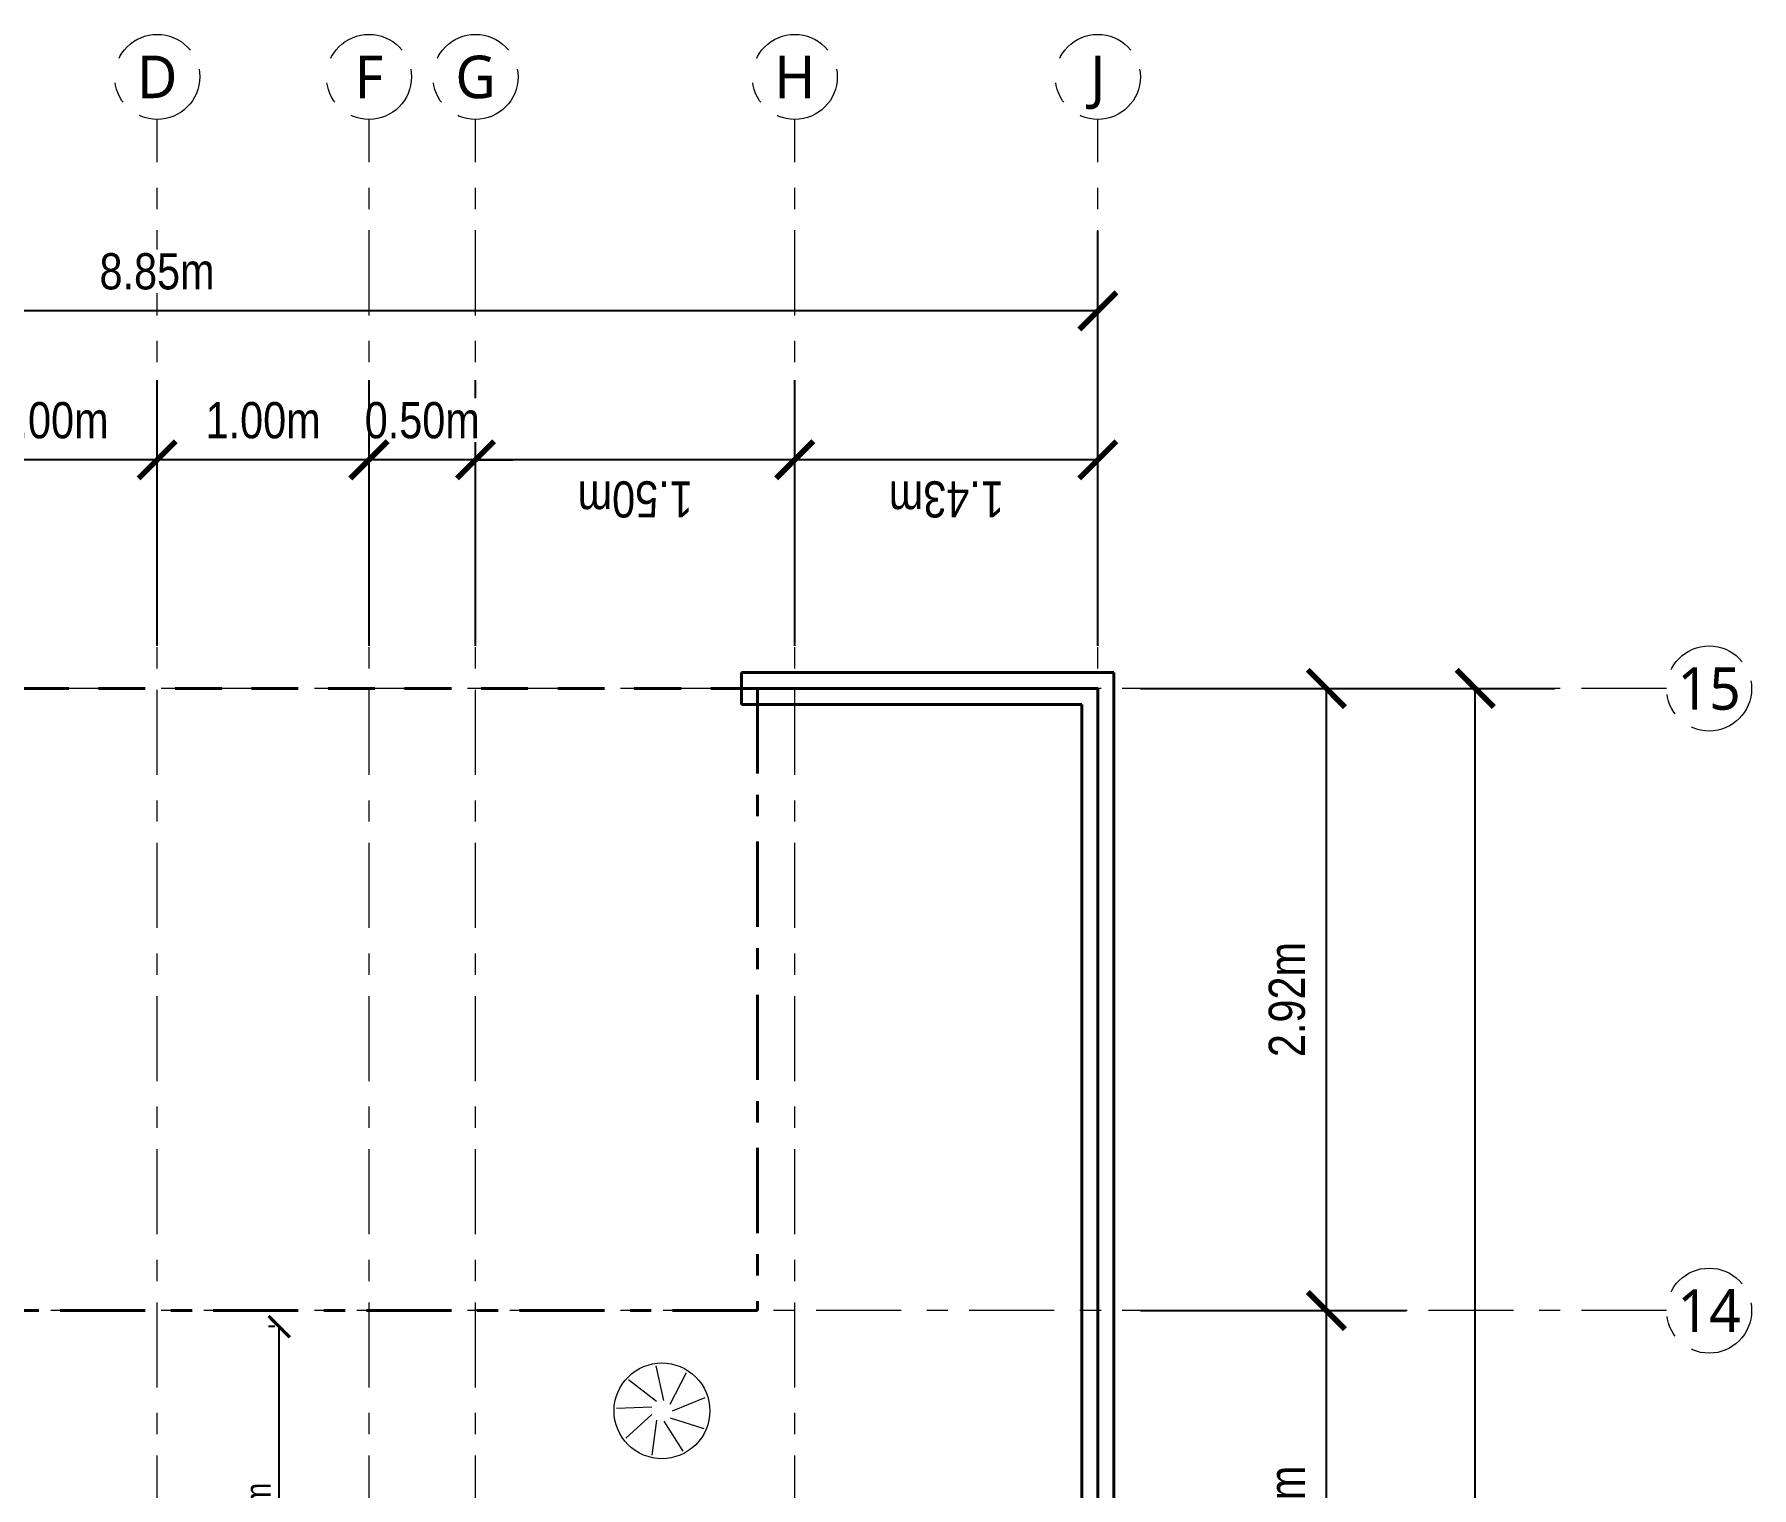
# Model space of a CAD drawing. Header units: metres. Extents: x 28.9 to 124.2, y -14.9 to 27.3.
# Drawn here: x 65.78 to 73.86, y 20.49 to 27.32 of the extents above; entities that cross this region are included whole.
import ezdxf
from ezdxf.enums import TextEntityAlignment as Align

# ---------------------------------------------------------------- set-up
doc = ezdxf.new("R2010")
doc.units = ezdxf.units.M
doc.linetypes.add('EJE', pattern=[0.6, 0.4, -0.08, 0, -0.12])
doc.linetypes.add('VACIO', pattern=[0.36, 0.22, -0.14])
for name, color, linetype, lineweight in [('001_Muros', 7, 'Continuous', 40), ('002_EjesVerticales', 8, 'EJE', 9), ('006_Mobiliario', 6, 'Continuous', 18), ('008_Cotas', 8, 'Continuous', 13)]:
    doc.layers.add(name, color=color, linetype=linetype, lineweight=lineweight)
doc.styles.add('OpenSans', font='OpenSans-Regular.ttf')
doc.styles.add('OpenSansCondensed-Light', font='OpenSansCondensed-Light.ttf')
doc.dimstyles.new('EZDXF', dxfattribs={"dimtxt": 0.25, "dimasz": 0.175, "dimexe": 0.375, "dimexo": 0.125, "dimgap": 0.1, "dimtad": 1, "dimzin": 4, "dimtxsty": 'OpenSansCondensed-Light', "dimblk": 'ARCHTICK', "dimcen": 2.5, "dimazin": 1, "dimtfac": 0.5, "dimtmove": 2, "dimatfit": 3})

# ---------------------------------------------------------------- blocks, each defined once
blk = doc.blocks.new('EJE')
at = {"color": 0}
blk.add_circle((0, 0), 0.2, dxfattribs=at)
at = {"color": 0, "style": 'OpenSans'}
blk.add_attdef('EJE', text='', height=0.2, dxfattribs=at).set_placement((0, 0), align=Align.MIDDLE_CENTER)
blk = doc.blocks.new('_ARCHTICK')
at = {"color": 0, "linetype": 'ByBlock', "const_width": 0.15}
blk.add_lwpolyline([(-0.5, -0.5), (0.5, 0.5)], dxfattribs=at)
blk = doc.blocks.new('*D48')
at = {"color": 0, "transparency": 16777216}
for p, q in [((67.8584, 24.446), (67.8584, 25.696)), ((69.36, 24.446), (69.36, 25.696)), ((69.36, 25.321), (67.8584, 25.321))]:
    blk.add_line(p, q, dxfattribs=at)
at = {"layer": 'Defpoints', "transparency": 16777216}
for p in [(69.36, 25.321), (67.8584, 24.321), (69.36, 24.321)]:
    blk.add_point(p, dxfattribs=at)
at = {"layer": '008_Cotas', "color": 0, "transparency": 16777216, "xscale": 0.175, "yscale": 0.175, "rotation": 180}
blk.add_blockref('_ARCHTICK', (67.8584, 25.321), dxfattribs=at)
at = {"layer": '008_Cotas', "color": 0, "transparency": 16777216, "xscale": 0.175, "yscale": 0.175}
blk.add_blockref('_ARCHTICK', (69.36, 25.321), dxfattribs=at)
at = {"layer": '008_Cotas', "color": 0, "transparency": 16777216, "insert": (68.6092, 25.136), "char_height": 0.17, "attachment_point": 5, "rotation": 180, "style": 'OpenSansCondensed-Light', "bg_fill": 3, "box_fill_scale": 1.1, "bg_fill_color": 0, "bg_fill_transparency": 0}
blk.add_mtext('1.50m', dxfattribs=at)
blk = doc.blocks.new('*D18')
at = {"layer": '008_Cotas', "color": 0, "lineweight": -2, "transparency": 16777216}
for p, q in [((67.3574, 24.446), (67.3574, 25.696)), ((67.8584, 24.446), (67.8584, 25.696)), ((67.3574, 25.321), (67.1824, 25.321)), ((67.8584, 25.321), (67.3574, 25.321)), ((67.8584, 25.321), (68.0334, 25.321))]:
    blk.add_line(p, q, dxfattribs=at)
at = {"layer": 'Defpoints', "color": 0, "transparency": 16777216}
for p in [(67.3574, 25.321), (67.3574, 24.321), (67.8584, 24.321)]:
    blk.add_point(p, dxfattribs=at)
at = {"layer": '008_Cotas', "color": 0, "lineweight": -2, "transparency": 16777216, "xscale": 0.175, "yscale": 0.175, "zscale": 0.175}
blk.add_blockref('_ARCHTICK', (67.3574, 25.321), dxfattribs=at)
at = {"layer": '008_Cotas', "color": 0, "lineweight": -2, "transparency": 16777216, "xscale": 0.175, "yscale": 0.175, "zscale": 0.175, "rotation": 180}
blk.add_blockref('_ARCHTICK', (67.8584, 25.321), dxfattribs=at)
at = {"layer": '008_Cotas', "color": 0, "transparency": 16777216, "insert": (67.6079, 25.506), "char_height": 0.17, "attachment_point": 5, "style": 'OpenSansCondensed-Light', "bg_fill": 3, "box_fill_scale": 1.1, "bg_fill_color": 9, "bg_fill_true_color": 13158600, "bg_fill_transparency": 0}
blk.add_mtext('0.50m', dxfattribs=at)
blk = doc.blocks.new('*D19')
at = {"layer": '008_Cotas', "color": 0, "lineweight": -2, "transparency": 16777216}
for p, q in [((66.3614, 24.446), (66.3614, 25.696)), ((67.3574, 24.446), (67.3574, 25.696)), ((67.3574, 25.321), (66.3614, 25.321))]:
    blk.add_line(p, q, dxfattribs=at)
at = {"layer": 'Defpoints', "color": 0, "transparency": 16777216}
for p in [(66.3614, 25.321), (66.3614, 24.321), (67.3574, 24.321)]:
    blk.add_point(p, dxfattribs=at)
at = {"layer": '008_Cotas', "color": 0, "lineweight": -2, "transparency": 16777216, "xscale": 0.175, "yscale": 0.175, "zscale": 0.175, "rotation": 180}
blk.add_blockref('_ARCHTICK', (66.3614, 25.321), dxfattribs=at)
at = {"layer": '008_Cotas', "color": 0, "lineweight": -2, "transparency": 16777216, "xscale": 0.175, "yscale": 0.175, "zscale": 0.175}
blk.add_blockref('_ARCHTICK', (67.3574, 25.321), dxfattribs=at)
at = {"layer": '008_Cotas', "color": 0, "transparency": 16777216, "insert": (66.8594, 25.506), "char_height": 0.17, "attachment_point": 5, "style": 'OpenSansCondensed-Light', "bg_fill": 3, "box_fill_scale": 1.1, "bg_fill_color": 9, "bg_fill_true_color": 13158600, "bg_fill_transparency": 0}
blk.add_mtext('1.00m', dxfattribs=at)
blk = doc.blocks.new('*D20')
at = {"layer": '008_Cotas', "color": 0, "lineweight": -2, "transparency": 16777216}
for p, q in [((65.3624, 24.446), (65.3624, 25.696)), ((66.3614, 24.446), (66.3614, 25.696)), ((66.3614, 25.321), (65.3624, 25.321))]:
    blk.add_line(p, q, dxfattribs=at)
at = {"layer": 'Defpoints', "color": 0, "transparency": 16777216}
for p in [(65.3624, 25.321), (65.3624, 24.321), (66.3614, 24.321)]:
    blk.add_point(p, dxfattribs=at)
at = {"layer": '008_Cotas', "color": 0, "lineweight": -2, "transparency": 16777216, "xscale": 0.175, "yscale": 0.175, "zscale": 0.175, "rotation": 180}
blk.add_blockref('_ARCHTICK', (65.3624, 25.321), dxfattribs=at)
at = {"layer": '008_Cotas', "color": 0, "lineweight": -2, "transparency": 16777216, "xscale": 0.175, "yscale": 0.175, "zscale": 0.175}
blk.add_blockref('_ARCHTICK', (66.3614, 25.321), dxfattribs=at)
at = {"layer": '008_Cotas', "color": 0, "transparency": 16777216, "insert": (65.8619, 25.506), "char_height": 0.17, "attachment_point": 5, "style": 'OpenSansCondensed-Light', "bg_fill": 3, "box_fill_scale": 1.1, "bg_fill_color": 9, "bg_fill_true_color": 13158600, "bg_fill_transparency": 0}
blk.add_mtext('1.00m', dxfattribs=at)
blk = doc.blocks.new('*D23')
at = {"layer": '008_Cotas', "color": 0, "lineweight": -2, "transparency": 16777216}
for p, q in [((61.9354, 24.446), (61.9354, 26.396)), ((70.7854, 24.446), (70.7854, 26.396)), ((70.7854, 26.021), (61.9354, 26.021))]:
    blk.add_line(p, q, dxfattribs=at)
at = {"layer": 'Defpoints', "color": 0, "transparency": 16777216}
for p in [(61.9354, 26.021), (61.9354, 24.321), (70.7854, 24.321)]:
    blk.add_point(p, dxfattribs=at)
at = {"layer": '008_Cotas', "color": 0, "lineweight": -2, "transparency": 16777216, "xscale": 0.175, "yscale": 0.175, "zscale": 0.175, "rotation": 180}
blk.add_blockref('_ARCHTICK', (61.9354, 26.021), dxfattribs=at)
at = {"layer": '008_Cotas', "color": 0, "lineweight": -2, "transparency": 16777216, "xscale": 0.175, "yscale": 0.175, "zscale": 0.175}
blk.add_blockref('_ARCHTICK', (70.7854, 26.021), dxfattribs=at)
at = {"layer": '008_Cotas', "color": 0, "transparency": 16777216, "insert": (66.3604, 26.206), "char_height": 0.17, "attachment_point": 5, "style": 'OpenSansCondensed-Light', "bg_fill": 3, "box_fill_scale": 1.1, "bg_fill_color": 9, "bg_fill_true_color": 13158600, "bg_fill_transparency": 0}
blk.add_mtext('8.85m', dxfattribs=at)
blk = doc.blocks.new('*D31')
at = {"layer": '008_Cotas', "color": 0, "lineweight": -2, "transparency": 16777216}
for p, q in [((70.9854, 21.321), (72.2354, 21.321)), ((71.8604, 19.322), (71.8604, 21.321)), ((70.9854, 19.322), (72.2354, 19.322))]:
    blk.add_line(p, q, dxfattribs=at)
at = {"layer": 'Defpoints', "color": 0, "transparency": 16777216}
for p in [(70.8604, 21.321), (71.8604, 21.321), (70.8604, 19.322)]:
    blk.add_point(p, dxfattribs=at)
at = {"layer": '008_Cotas', "color": 0, "lineweight": -2, "transparency": 16777216, "xscale": 0.175, "yscale": 0.175, "zscale": 0.175}
for p, rotation in [((71.8604, 21.321), 90), ((71.8604, 19.322), 270)]:
    blk.add_blockref('_ARCHTICK', p, dxfattribs=dict(at, rotation=rotation))
at = {"layer": '008_Cotas', "color": 0, "transparency": 16777216, "insert": (71.6754, 20.3215), "char_height": 0.17, "attachment_point": 5, "rotation": 90, "style": 'OpenSansCondensed-Light', "bg_fill": 3, "box_fill_scale": 1.1, "bg_fill_color": 9, "bg_fill_true_color": 13158600, "bg_fill_transparency": 0}
blk.add_mtext('2.00m', dxfattribs=at)
blk = doc.blocks.new('*D52')
at = {"color": 0, "transparency": 16777216}
for p, q in [((70.9854, 24.246), (72.9354, 24.246)), ((72.5604, 1.794), (72.5604, 24.246)), ((70.9854, 1.794), (72.9354, 1.794))]:
    blk.add_line(p, q, dxfattribs=at)
at = {"layer": 'Defpoints', "transparency": 16777216}
for p in [(70.8604, 24.246), (70.8604, 1.794), (72.5604, 1.794)]:
    blk.add_point(p, dxfattribs=at)
at = {"layer": '008_Cotas', "color": 0, "transparency": 16777216, "xscale": 0.175, "yscale": 0.175}
for p, rotation in [((72.5604, 24.246), 90), ((72.5604, 1.794), 270)]:
    blk.add_blockref('_ARCHTICK', p, dxfattribs=dict(at, rotation=rotation))
at = {"layer": '008_Cotas', "color": 0, "transparency": 16777216, "insert": (72.3754, 13.02), "char_height": 0.17, "attachment_point": 5, "rotation": 90, "style": 'OpenSansCondensed-Light', "bg_fill": 3, "box_fill_scale": 1.1, "bg_fill_color": 0, "bg_fill_transparency": 0}
blk.add_mtext('22.45m', dxfattribs=at)
blk = doc.blocks.new('*D49')
at = {"color": 0, "transparency": 16777216}
for p, q in [((69.36, 24.446), (69.36, 25.696)), ((70.7854, 24.446), (70.7854, 25.696)), ((70.7854, 25.321), (69.36, 25.321))]:
    blk.add_line(p, q, dxfattribs=at)
at = {"layer": 'Defpoints', "transparency": 16777216}
for p in [(70.7854, 25.321), (69.36, 24.321), (70.7854, 24.321)]:
    blk.add_point(p, dxfattribs=at)
at = {"layer": '008_Cotas', "color": 0, "transparency": 16777216, "xscale": 0.175, "yscale": 0.175, "rotation": 180}
blk.add_blockref('_ARCHTICK', (69.36, 25.321), dxfattribs=at)
at = {"layer": '008_Cotas', "color": 0, "transparency": 16777216, "xscale": 0.175, "yscale": 0.175}
blk.add_blockref('_ARCHTICK', (70.7854, 25.321), dxfattribs=at)
at = {"layer": '008_Cotas', "color": 0, "transparency": 16777216, "insert": (70.0727, 25.136), "char_height": 0.17, "attachment_point": 5, "rotation": 180, "style": 'OpenSansCondensed-Light', "bg_fill": 3, "box_fill_scale": 1.1, "bg_fill_color": 0, "bg_fill_transparency": 0}
blk.add_mtext('1.43m', dxfattribs=at)
blk = doc.blocks.new('*D51')
at = {"color": 0, "transparency": 16777216}
for p, q in [((70.9854, 24.246), (72.2354, 24.246)), ((71.8604, 21.321), (71.8604, 24.246)), ((70.9854, 21.321), (72.2354, 21.321))]:
    blk.add_line(p, q, dxfattribs=at)
at = {"layer": 'Defpoints', "transparency": 16777216}
for p in [(70.8604, 24.246), (70.8604, 21.321), (71.8604, 21.321)]:
    blk.add_point(p, dxfattribs=at)
at = {"layer": '008_Cotas', "color": 0, "transparency": 16777216, "xscale": 0.175, "yscale": 0.175}
for p, rotation in [((71.8604, 24.246), 90), ((71.8604, 21.321), 270)]:
    blk.add_blockref('_ARCHTICK', p, dxfattribs=dict(at, rotation=rotation))
at = {"layer": '008_Cotas', "color": 0, "transparency": 16777216, "insert": (71.6754, 22.7835), "char_height": 0.17, "attachment_point": 5, "rotation": 90, "style": 'OpenSansCondensed-Light', "bg_fill": 3, "box_fill_scale": 1.1, "bg_fill_color": 0, "bg_fill_transparency": 0}
blk.add_mtext('2.92m', dxfattribs=at)
blk = doc.blocks.new('MOB_PLANTA_45x45')
at = {"color": 0, "lineweight": -2}
blk.add_lwpolyline([(0.225, 0), (0.2239, -0.0221), (0.2207, -0.0439), (0.2153, -0.0653), (0.2079, -0.0861), (0.1984, -0.1061), (0.1871, -0.125), (0.1739, -0.1427), (0.1591, -0.1591), (0.1427, -0.1739), (0.125, -0.1871), (0.1061, -0.1984), (0.0861, -0.2079), (0.0653, -0.2153), (0.0439, -0.2207), (0.0221, -0.2239), (0, -0.225), (-0.0221, -0.2239), (-0.0439, -0.2207), (-0.0653, -0.2153), (-0.0861, -0.2079), (-0.1061, -0.1984), (-0.125, -0.1871), (-0.1427, -0.1739), (-0.1591, -0.1591), (-0.1739, -0.1427), (-0.1871, -0.125), (-0.1984, -0.1061), (-0.2079, -0.0861), (-0.2153, -0.0653), (-0.2207, -0.0439), (-0.2239, -0.0221), (-0.225, 0), (-0.2239, 0.0221), (-0.2207, 0.0439), (-0.2153, 0.0653), (-0.2079, 0.0861), (-0.1984, 0.1061), (-0.1871, 0.125), (-0.1739, 0.1427), (-0.1591, 0.1591), (-0.1427, 0.1739), (-0.125, 0.1871), (-0.1061, 0.1984), (-0.0861, 0.2079), (-0.0653, 0.2153), (-0.0439, 0.2207), (-0.0221, 0.2239), (0, 0.225), (0.0221, 0.2239), (0.0439, 0.2207), (0.0653, 0.2153), (0.0861, 0.2079), (0.1061, 0.1984), (0.125, 0.1871), (0.1427, 0.1739), (0.1591, 0.1591), (0.1739, 0.1427), (0.1871, 0.125), (0.1984, 0.1061), (0.2079, 0.0861), (0.2153, 0.0653), (0.2207, 0.0439), (0.2239, 0.0221)], close=True, dxfattribs=at)
for points in [[(0.0087, 0.0492), (-0.0267, 0.2121)], [(0.0383, 0.0321), (0.1158, 0.1796)], [(-0.025, 0.0433), (-0.1568, 0.1453)], [(-0.047, 0.0171), (-0.2135, 0.0105)], [(0.05, 0), (0.2042, 0.0632)], [(-0.047, -0.0171), (-0.1703, -0.1292)], [(-0.025, -0.0433), (-0.0474, -0.2084)], [(0.0087, -0.0492), (0.0977, -0.1901)], [(0.0383, -0.0321), (0.197, -0.0829)]]:
    blk.add_lwpolyline(points, dxfattribs=at)
blk = doc.blocks.new('*D138')
at = {"color": 0, "transparency": 16777216}
for p, q in [((66.915, 21.246), (66.885, 21.246)), ((66.935, 19.397), (66.935, 21.246)), ((66.915, 19.397), (66.885, 19.397))]:
    blk.add_line(p, q, dxfattribs=at)
at = {"layer": 'Defpoints', "transparency": 16777216}
for p in [(66.935, 21.246), (66.935, 19.397), (66.935, 19.397)]:
    blk.add_point(p, dxfattribs=at)
at = {"layer": '008_Cotas', "color": 0, "transparency": 16777216, "xscale": 0.1, "yscale": 0.1}
for p, rotation in [((66.935, 21.246), 90), ((66.935, 19.397), 270)]:
    blk.add_blockref('_ARCHTICK', p, dxfattribs=dict(at, rotation=rotation))
at = {"layer": '008_Cotas', "color": 0, "transparency": 16777216, "insert": (66.835, 20.3215), "char_height": 0.12, "attachment_point": 5, "rotation": 90, "style": 'OpenSansCondensed-Light', "bg_fill": 3, "box_fill_scale": 1.1, "bg_fill_color": 0, "bg_fill_transparency": 0}
blk.add_mtext('1.85m', dxfattribs=at)

msp = doc.modelspace()

# ---------------------------------------------------------------- linework, layer by layer
at = {"layer": '001_Muros', "linetype": 'EJE'}
msp.add_line((69.185, 24.2458), (69.185, 21.321), dxfattribs=at)
at = {"layer": '001_Muros'}
for p, q in [((70.7854, 24.2458), (69.185, 24.2458)), ((70.7854, 6.825), (70.7854, 24.2458)), ((70.7104, 24.1708), (69.11, 24.1708)), ((70.7104, 19.3973), (70.7104, 24.1708)), ((70.8604, 6.75), (70.8604, 21.3923))]:
    msp.add_line(p, q, dxfattribs=at)
at = {"layer": '001_Muros', "linetype": 'VACIO'}
msp.add_lwpolyline([(69.185, 24.2458), (61.9354, 24.2458)], dxfattribs=at)
at = {"layer": '001_Muros'}
for points in [[(70.7854, 21.3923), (70.7854, 21.3923)], [(70.8604, 21.3923), (70.8604, 21.3923), (70.8604, 21.3923)], [(70.7854, 21.3173), (70.7854, 21.3173)]]:
    msp.add_lwpolyline(points, dxfattribs=at)
at = {"layer": '002_EjesVerticales'}
for p, q in [((66.3614, -2.8), (66.3614, 26.921)), ((67.3574, -2.8), (67.3574, 26.921)), ((70.7854, -2.8), (70.7854, 26.921)), ((73.4604, 21.321), (59.2604, 21.321))]:
    msp.add_line(p, q, dxfattribs=at)
at = {"layer": '002_EjesVerticales', "color": 18, "true_color": 0x000000}
msp.add_line((67.8584, -2.8), (67.8584, 26.921), dxfattribs=at)
at = {"layer": '002_EjesVerticales'}
msp.add_lwpolyline([(69.185, 21.321), (61.9354, 21.321)], dxfattribs=at)

# ---------------------------------------------------------------- block references
for p, values in [((66.3614, 27.121), {'EJE': 'D'}), ((67.3574, 27.121), {'EJE': 'F'}), ((70.7854, 27.121), {'EJE': 'J'}), ((73.6604, 24.246), {'EJE': '15'}), ((73.6604, 21.321), {'EJE': '14'})]:
    msp.add_blockref('EJE', p, dxfattribs=at).add_auto_attribs(values)
at = {"layer": '002_EjesVerticales', "color": 18, "true_color": 0x000000}
for p, values in [((67.8584, 27.121), {'EJE': 'G'}), ((69.36, 27.121), {'EJE': 'H'})]:
    msp.add_blockref('EJE', p, dxfattribs=at).add_auto_attribs(values)
at = {"layer": '006_Mobiliario'}
msp.add_blockref('MOB_PLANTA_45x45', (68.735, 20.85), dxfattribs=at)

# ---------------------------------------------------------------- next in the draw order: dimensions: what is measured, and where the dimension line sits
at = {"layer": '008_Cotas'}
for base, p1, p2, angle, override, picture, middle in [((69.36, 25.321), (69.36, 24.321), (67.8584, 24.321), 180, {"dimtxt": 0.17, "dimrnd": 0.001, "dimzin": 0, "dimdsep": 46, "dimpost": '<>m', "dimtix": 1, "dimfxl": 1, "dimtfill": 1}, '*D48', (68.6092, 25.136)), ((71.8604, 21.321), (70.8604, 19.322), (70.8604, 21.321), 90, {"dimtxt": 0.17, "dimzin": 0, "dimdsep": 46, "dimpost": '<>m', "dimtix": 1, "dimfxl": 1, "dimtfill": 1}, '*D31', (71.6754, 20.3215)), ((66.935, 19.397), (66.935, 19.397), (66.935, 21.246), 90, {"dimtxt": 0.12, "dimasz": 0.1, "dimexe": 0.05, "dimexo": 0.02, "dimgap": 0.04, "dimrnd": 0.001, "dimzin": 0, "dimdsep": 46, "dimpost": '<>m', "dimtix": 1, "dimtfill": 1}, '*D138', (66.835, 20.3215))]:
    dim = msp.add_linear_dim(base=base, p1=p1, p2=p2, angle=angle, dimstyle='EZDXF', override=override, dxfattribs=at)
    dim.commit()
    dim.dimension.update_dxf_attribs({"geometry": picture, "text_midpoint": middle})

# ---------------------------------------------------------------- next in the draw order: linework, layer by layer
at = {"layer": '001_Muros', "linetype": 'EJE'}
msp.add_line((69.185, 21.321), (61.9354, 21.321), dxfattribs=at)

# ---------------------------------------------------------------- next in the draw order: dimensions: what is measured, and where the dimension line sits
at = {"layer": '008_Cotas'}
dim = msp.add_linear_dim(base=(67.3574, 25.321), p1=(67.8584, 24.321), p2=(67.3574, 24.321), angle=180, dimstyle='EZDXF', override={"dimtxt": 0.17, "dimzin": 0, "dimdsep": 46, "dimpost": '<>m', "dimtix": 1, "dimfxl": 1, "dimtfill": 1}, dxfattribs=at)
dim.commit()
dim.dimension.update_dxf_attribs({"geometry": '*D18', "text_midpoint": (67.6079, 25.506)})

# ---------------------------------------------------------------- next in the draw order: dimensions: what is measured, and where the dimension line sits
dim = msp.add_linear_dim(base=(66.3614, 25.321), p1=(67.3574, 24.321), p2=(66.3614, 24.321), angle=180, dimstyle='EZDXF', override={"dimtxt": 0.17, "dimzin": 0, "dimdsep": 46, "dimpost": '<>m', "dimtix": 1, "dimfxl": 1, "dimtfill": 1}, dxfattribs=at)
dim.commit()
dim.dimension.update_dxf_attribs({"geometry": '*D19', "text_midpoint": (66.8594, 25.506)})

# ---------------------------------------------------------------- next in the draw order: dimensions: what is measured, and where the dimension line sits
dim = msp.add_linear_dim(base=(65.3624, 25.321), p1=(66.3614, 24.321), p2=(65.3624, 24.321), angle=180, dimstyle='EZDXF', override={"dimtxt": 0.17, "dimzin": 0, "dimdsep": 46, "dimpost": '<>m', "dimtix": 1, "dimfxl": 1, "dimtfill": 1}, dxfattribs=at)
dim.commit()
dim.dimension.update_dxf_attribs({"geometry": '*D20', "text_midpoint": (65.8619, 25.506)})

# ---------------------------------------------------------------- next in the draw order: dimensions: what is measured, and where the dimension line sits
dim = msp.add_linear_dim(base=(61.9354, 26.021), p1=(70.7854, 24.321), p2=(61.9354, 24.321), angle=180, dimstyle='EZDXF', override={"dimtxt": 0.17, "dimzin": 0, "dimdsep": 46, "dimpost": '<>m', "dimtix": 1, "dimfxl": 1, "dimtfill": 1}, dxfattribs=at)
dim.commit()
dim.dimension.update_dxf_attribs({"geometry": '*D23', "text_midpoint": (66.3604, 26.206)})

# ---------------------------------------------------------------- next in the draw order: linework, layer by layer
at = {"layer": '001_Muros'}
msp.add_line((69.11, 24.3208), (69.11, 24.1708), dxfattribs=at)
at = {"layer": '002_EjesVerticales', "color": 18, "true_color": 0x000000}
msp.add_line((69.36, -2.8), (69.36, 26.921), dxfattribs=at)

# ---------------------------------------------------------------- next in the draw order: dimensions: what is measured, and where the dimension line sits
at = {"layer": '008_Cotas'}
dim = msp.add_linear_dim(base=(72.5604, 1.794), p1=(70.8604, 1.794), p2=(70.8604, 24.246), angle=90, dimstyle='EZDXF', override={"dimtxt": 0.17, "dimrnd": 0.001, "dimzin": 0, "dimdsep": 46, "dimpost": '<>m', "dimtix": 1, "dimfxl": 1, "dimtfill": 1}, dxfattribs=at)
dim.commit()
dim.dimension.update_dxf_attribs({"geometry": '*D52', "text_midpoint": (72.3754, 12.97)})

# ---------------------------------------------------------------- next in the draw order: linework, layer by layer
at = {"layer": '001_Muros'}
for p, q in [((70.8604, 24.3208), (69.11, 24.3208)), ((70.8604, 21.3923), (70.8604, 24.3208))]:
    msp.add_line(p, q, dxfattribs=at)
at = {"layer": '002_EjesVerticales'}
msp.add_line((73.4604, 24.246), (59.2604, 24.246), dxfattribs=at)

# ---------------------------------------------------------------- next in the draw order: dimensions: what is measured, and where the dimension line sits
at = {"layer": '008_Cotas'}
dim = msp.add_linear_dim(base=(70.7854, 25.321), p1=(70.7854, 24.321), p2=(69.36, 24.321), angle=180, dimstyle='EZDXF', override={"dimtxt": 0.17, "dimrnd": 0.001, "dimzin": 0, "dimdsep": 46, "dimpost": '<>m', "dimtix": 1, "dimfxl": 1, "dimtfill": 1}, dxfattribs=at)
dim.commit()
dim.dimension.update_dxf_attribs({"geometry": '*D49', "text_midpoint": (70.0727, 25.136)})

# ---------------------------------------------------------------- next in the draw order: dimensions: what is measured, and where the dimension line sits
dim = msp.add_linear_dim(base=(71.8604403516, 21.321), p1=(70.8604403516, 21.321), p2=(70.8604403516, 24.246), angle=90, dimstyle='EZDXF', override={"dimtxt": 0.17, "dimrnd": 0.001, "dimzin": 0, "dimdsep": 46, "dimpost": '<>m', "dimtix": 1, "dimfxl": 1, "dimtfill": 1}, dxfattribs=at)
dim.commit()
dim.dimension.update_dxf_attribs({"geometry": '*D51', "text_midpoint": (71.6754403516, 22.7835)})

doc.saveas('drawing.dxf')
